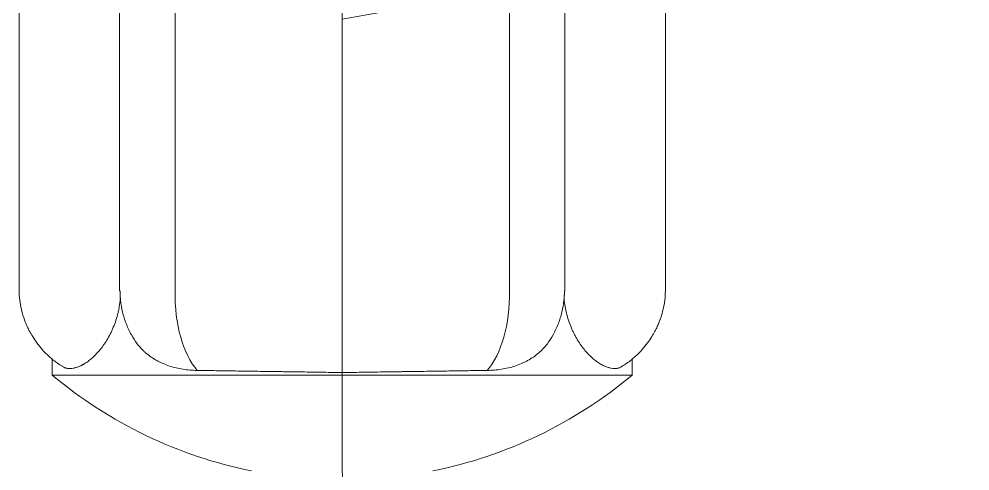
# Model space of a CAD drawing. Header units: inches. Extents: x 21126 to 21898, y -6726 to -5634.
# Drawn here: x 21640.9 to 21710.1, y -6573.3 to -6540.4 of the extents above; entities that cross this region are included whole.
import ezdxf

# ---------------------------------------------------------------- set-up
doc = ezdxf.new("R2010")
doc.units = ezdxf.units.IN
doc.header["$LTSCALE"] = 4.84
doc.header["$MEASUREMENT"] = 0
doc.linetypes.add('CENTER', pattern=[0.6, 0.375, -0.075, 0.075, -0.075])
doc.layers.get('0').update_dxf_attribs({"linetype": 'CONTINUOUS', "lineweight": 13})

msp = doc.modelspace()

# ---------------------------------------------------------------- linework, layer by layer
at = {"ltscale": 0.5}
for p, q in [((21640.901, -6483.814), (21640.901, -6560.023)), ((21648.217, -6483.687), (21648.217, -6560.15)), ((21676.566, -6560.162), (21676.566, -6483.675)), ((21680.596, -6560.15), (21680.596, -6483.687)), ((21687.911, -6560.023), (21687.911, -6483.814)), ((21652.246, -6560.162), (21652.246, -6534.872)), ((21664.406, -6542.419), (21664.406, -6539.919)), ((21664.406, -6540.419), (21667.136, -6539.937)), ((21664.406, -6560.317), (21664.406, -6540.419)), ((21664.406, -6560.317), (21664.406, -6542.419)), ((21643.317, -6565.108), (21643.317, -6566.286)), ((21685.495, -6566.286), (21685.495, -6565.108)), ((21664.406, -6566.097), (21664.406, -6566.286)), ((21664.406, -6566.286), (21664.406, -6566.097)), ((21664.406, -6566.286), (21643.317, -6566.286)), ((21664.406, -6573.251), (21664.406, -6566.286)), ((21664.406, -6566.286), (21685.495, -6566.286)), ((21664.406, -6566.286), (21664.406, -6573.251))]:
    msp.add_line(p, q, dxfattribs=at)
for start, end in [(230.20783, 258.44561), (281.55439, 309.79217)]:
    msp.add_arc((21664.406, -6540.968), 32.951, start, end, dxfattribs=at)
for centre, major_axis, start_param, end_param in [((21655.522, -6560.162), (0.115, 6.599), 1.579459, 2.646033), ((21673.291, -6560.162), (0.115, -6.599), 0.495559, 1.562134)]:
    msp.add_ellipse(centre, major_axis=major_axis, ratio=0.496276, start_param=start_param, end_param=end_param, dxfattribs=at)
at = {"color": 1, "linetype": 'CENTER'}
msp.add_spline([(21664.406, -6573.251), (21672.474, -6607.527), (21696.26, -6624.872), (21733.06, -6611.227), (21746.807, -6557.476), (21746.807, -6524.77), (21753.62, -6485.482)], degree=3, dxfattribs=at)
at = {"ltscale": 0.5}
for points, knots in [([(21640.908, -6560.023), (21640.905, -6560.237), (21640.921, -6560.682), (21641.021, -6561.324), (21641.169, -6561.907), (21641.332, -6562.377), (21641.495, -6562.755), (21641.674, -6563.114), (21641.904, -6563.514), (21642.208, -6563.965), (21642.603, -6564.454), (21643.105, -6564.956), (21643.597, -6565.362), (21643.937, -6565.568), (21644.055, -6565.633)], [0, 0, 0, 0, 0.094296, 0.19809, 0.287759, 0.361896, 0.419753, 0.475766, 0.543531, 0.623776, 0.716795, 0.822444, 0.940087, 1, 1, 1, 1]), ([(21684.758, -6565.633), (21684.875, -6565.568), (21685.215, -6565.362), (21685.707, -6564.956), (21686.209, -6564.454), (21686.604, -6563.965), (21686.909, -6563.514), (21687.138, -6563.114), (21687.318, -6562.755), (21687.48, -6562.377), (21687.644, -6561.907), (21687.792, -6561.324), (21687.891, -6560.682), (21687.908, -6560.237), (21687.904, -6560.023)], [0, 0, 0, 0, 0.059916, 0.177559, 0.283207, 0.376225, 0.45647, 0.524235, 0.580248, 0.638105, 0.712242, 0.80191, 0.905704, 1, 1, 1, 1]), ([(21644.048, -6565.646), (21644.057, -6565.652), (21644.066, -6565.658), (21644.128, -6565.697), (21644.184, -6565.724), (21644.258, -6565.75), (21644.273, -6565.755), (21644.303, -6565.764), (21644.319, -6565.768), (21644.365, -6565.78), (21644.397, -6565.786), (21644.494, -6565.8), (21644.561, -6565.804), (21644.7, -6565.8), (21644.844, -6565.785), (21644.998, -6565.748), (21645.156, -6565.699), (21645.238, -6565.668), (21645.364, -6565.613), (21645.407, -6565.593), (21645.472, -6565.56), (21645.494, -6565.549), (21645.538, -6565.525), (21645.56, -6565.513), (21645.671, -6565.45), (21645.76, -6565.394), (21645.942, -6565.267), (21646.034, -6565.197), (21646.219, -6565.043), (21646.312, -6564.959), (21646.498, -6564.776), (21646.592, -6564.676), (21646.78, -6564.461), (21646.872, -6564.346), (21647.052, -6564.104), (21647.141, -6563.975), (21647.313, -6563.703), (21647.396, -6563.56), (21647.497, -6563.371), (21647.517, -6563.333), (21647.556, -6563.255), (21647.576, -6563.216), (21647.634, -6563.097), (21647.671, -6563.016), (21647.778, -6562.77), (21647.845, -6562.6), (21647.966, -6562.251), (21648.021, -6562.071), (21648.094, -6561.792), (21648.117, -6561.697), (21648.149, -6561.553), (21648.159, -6561.505), (21648.173, -6561.432), (21648.178, -6561.408), (21648.187, -6561.359), (21648.227, -6561.138), (21648.257, -6560.916), (21648.276, -6560.717)], [0, 0, 0, 0, 0.008868, 0.008868, 0.061033, 0.061033, 0.074074, 0.074074, 0.087115, 0.087115, 0.113198, 0.113198, 0.165363, 0.165363, 0.217527, 0.269692, 0.269692, 0.321857, 0.321857, 0.347939, 0.347939, 0.360981, 0.360981, 0.374022, 0.374022, 0.426187, 0.426187, 0.478352, 0.478352, 0.530516, 0.530516, 0.582681, 0.582681, 0.634846, 0.634846, 0.687011, 0.687011, 0.739176, 0.739176, 0.752217, 0.752217, 0.765258, 0.765258, 0.791341, 0.791341, 0.843505, 0.843505, 0.89567, 0.89567, 0.921753, 0.921753, 0.934794, 0.934794, 0.941315, 0.941315, 0.947835, 1, 1, 1, 1]), ([(21648.247, -6560.15), (21648.246, -6560.15), (21648.245, -6560.15), (21648.242, -6560.15), (21648.239, -6560.15), (21648.235, -6560.15), (21648.232, -6560.15), (21648.23, -6560.15), (21648.227, -6560.15), (21648.225, -6560.15), (21648.223, -6560.15), (21648.221, -6560.15), (21648.22, -6560.15), (21648.219, -6560.15), (21648.218, -6560.15), (21648.217, -6560.15), (21648.217, -6560.15), (21648.217, -6560.15), (21648.217, -6560.15)], [0, 0, 0, 0, 0.007692, 0.07544, 0.14316, 0.210851, 0.278512, 0.346145, 0.413749, 0.481325, 0.548871, 0.616388, 0.683877, 0.751337, 0.818767, 0.886169, 0.953542, 1, 1, 1, 1]), ([(21648.252, -6560.151), (21648.249, -6560.39), (21648.273, -6560.909), (21648.414, -6561.713), (21648.675, -6562.549), (21649.033, -6563.324), (21649.336, -6563.79), (21649.49, -6563.998)], [0, 0, 0, 0, 0.173854, 0.379739, 0.593114, 0.812423, 1, 1, 1, 1]), ([(21664.406, -6560.317), (21664.406, -6560.468), (21664.406, -6560.768), (21664.406, -6561.217), (21664.406, -6561.662), (21664.406, -6562.1), (21664.406, -6562.529), (21664.406, -6562.95), (21664.406, -6563.358), (21664.406, -6563.75), (21664.406, -6564.127), (21664.406, -6564.487), (21664.406, -6564.827), (21664.406, -6565.145), (21664.406, -6565.442), (21664.406, -6565.715), (21664.406, -6565.931), (21664.406, -6566.052), (21664.406, -6566.097)], [0, 0, 0, 0, 0.064036, 0.128073, 0.192109, 0.256146, 0.320182, 0.384218, 0.448255, 0.512291, 0.576327, 0.640364, 0.7044, 0.768437, 0.832473, 0.896509, 0.960546, 1, 1, 1, 1]), ([(21664.406, -6566.097), (21664.406, -6566.052), (21664.406, -6565.931), (21664.406, -6565.715), (21664.406, -6565.442), (21664.406, -6565.145), (21664.406, -6564.827), (21664.406, -6564.487), (21664.406, -6564.127), (21664.406, -6563.75), (21664.406, -6563.358), (21664.406, -6562.95), (21664.406, -6562.529), (21664.406, -6562.1), (21664.406, -6561.662), (21664.406, -6561.217), (21664.406, -6560.768), (21664.406, -6560.468), (21664.406, -6560.317)], [0, 0, 0, 0, 0.039454, 0.103491, 0.167527, 0.231563, 0.2956, 0.359636, 0.423673, 0.487709, 0.551745, 0.615782, 0.679818, 0.743854, 0.807891, 0.871927, 0.935964, 1, 1, 1, 1]), ([(21679.323, -6563.998), (21679.476, -6563.791), (21679.779, -6563.324), (21680.137, -6562.549), (21680.398, -6561.713), (21680.539, -6560.909), (21680.563, -6560.39), (21680.561, -6560.151)], [0, 0, 0, 0, 0.187691, 0.406969, 0.620314, 0.82617, 1, 1, 1, 1]), ([(21680.537, -6560.717), (21680.555, -6560.916), (21680.585, -6561.138), (21680.625, -6561.359), (21680.635, -6561.408), (21680.639, -6561.432), (21680.654, -6561.505), (21680.664, -6561.553), (21680.695, -6561.697), (21680.718, -6561.792), (21680.791, -6562.071), (21680.846, -6562.251), (21680.968, -6562.6), (21681.034, -6562.77), (21681.142, -6563.016), (21681.179, -6563.097), (21681.237, -6563.216), (21681.256, -6563.255), (21681.296, -6563.333), (21681.316, -6563.371), (21681.416, -6563.56), (21681.5, -6563.703), (21681.672, -6563.975), (21681.76, -6564.104), (21681.941, -6564.346), (21682.033, -6564.461), (21682.22, -6564.676), (21682.314, -6564.776), (21682.501, -6564.959), (21682.594, -6565.043), (21682.779, -6565.197), (21682.871, -6565.267), (21683.052, -6565.394), (21683.142, -6565.45), (21683.253, -6565.513), (21683.275, -6565.525), (21683.319, -6565.549), (21683.341, -6565.56), (21683.406, -6565.593), (21683.448, -6565.613), (21683.574, -6565.668), (21683.656, -6565.699), (21683.815, -6565.748), (21683.969, -6565.785), (21684.113, -6565.8), (21684.252, -6565.804), (21684.319, -6565.8), (21684.416, -6565.786), (21684.447, -6565.78), (21684.494, -6565.768), (21684.509, -6565.764), (21684.539, -6565.755), (21684.554, -6565.75), (21684.628, -6565.724), (21684.684, -6565.697), (21684.747, -6565.658), (21684.756, -6565.652), (21684.764, -6565.646)], [0, 0, 0, 0, 0.052165, 0.058685, 0.058685, 0.065206, 0.065206, 0.078247, 0.078247, 0.10433, 0.10433, 0.156495, 0.156495, 0.208659, 0.208659, 0.234742, 0.234742, 0.247783, 0.247783, 0.260824, 0.260824, 0.312989, 0.312989, 0.365154, 0.365154, 0.417319, 0.417319, 0.469484, 0.469484, 0.521648, 0.521648, 0.573813, 0.573813, 0.625978, 0.625978, 0.639019, 0.639019, 0.652061, 0.652061, 0.678143, 0.678143, 0.730308, 0.730308, 0.782473, 0.834637, 0.834637, 0.886802, 0.886802, 0.912885, 0.912885, 0.925926, 0.925926, 0.938967, 0.938967, 0.991132, 0.991132, 1, 1, 1, 1]), ([(21649.483, -6564.003), (21649.566, -6564.108), (21649.653, -6564.209), (21649.801, -6564.369), (21649.891, -6564.46), (21649.984, -6564.547), (21650.046, -6564.604), (21650.078, -6564.632), (21650.238, -6564.77), (21650.371, -6564.873), (21650.644, -6565.062), (21650.785, -6565.149), (21651.004, -6565.269), (21651.078, -6565.308), (21651.19, -6565.362), (21651.228, -6565.38), (21651.304, -6565.415), (21651.342, -6565.432), (21651.533, -6565.514), (21651.688, -6565.572), (21652.004, -6565.675), (21652.165, -6565.719), (21652.491, -6565.796), (21652.657, -6565.828), (21652.993, -6565.88), (21653.163, -6565.9), (21653.509, -6565.929), (21653.685, -6565.938), (21653.863, -6565.94)], [0, 0, 0, 0, 0.079307, 0.079307, 0.130457, 0.156032, 0.156032, 0.181607, 0.181607, 0.283906, 0.283906, 0.386205, 0.386205, 0.437355, 0.437355, 0.462929, 0.462929, 0.488504, 0.488504, 0.590803, 0.590803, 0.693102, 0.693102, 0.795402, 0.795402, 0.897701, 0.897701, 1, 1, 1, 1]), ([(21674.949, -6565.94), (21675.128, -6565.938), (21675.303, -6565.929), (21675.649, -6565.9), (21675.82, -6565.88), (21676.156, -6565.828), (21676.322, -6565.796), (21676.648, -6565.719), (21676.808, -6565.675), (21677.124, -6565.572), (21677.28, -6565.514), (21677.471, -6565.432), (21677.509, -6565.415), (21677.585, -6565.38), (21677.623, -6565.362), (21677.735, -6565.308), (21677.809, -6565.269), (21678.027, -6565.149), (21678.168, -6565.062), (21678.442, -6564.873), (21678.574, -6564.77), (21678.734, -6564.632), (21678.766, -6564.604), (21678.829, -6564.547), (21678.922, -6564.46), (21679.011, -6564.369), (21679.16, -6564.21), (21679.246, -6564.109), (21679.33, -6564.003)], [0, 0, 0, 0, 0.102312, 0.102312, 0.204625, 0.204625, 0.306937, 0.306937, 0.409249, 0.409249, 0.511561, 0.511561, 0.537139, 0.537139, 0.562717, 0.562717, 0.613874, 0.613874, 0.716186, 0.716186, 0.818498, 0.818498, 0.844076, 0.844076, 0.869654, 0.92081, 0.92081, 1, 1, 1, 1]), ([(21653.863, -6565.94), (21654.263, -6565.946), (21655.075, -6565.958), (21656.326, -6565.977), (21657.613, -6565.996), (21658.493, -6566.009), (21659.163, -6566.019), (21659.387, -6566.022), (21659.726, -6566.027), (21659.84, -6566.029), (21660.067, -6566.032), (21660.18, -6566.034), (21660.748, -6566.043), (21661.203, -6566.049), (21662.115, -6566.063), (21663.029, -6566.076), (21663.946, -6566.09), (21664.406, -6566.097)], [0, 0, 0, 0, 0.125, 0.25, 0.375, 0.5, 0.5, 0.5625, 0.5625, 0.59375, 0.59375, 0.625, 0.625, 0.75, 0.75, 0.875, 1, 1, 1, 1]), ([(21664.406, -6566.097), (21664.866, -6566.09), (21665.784, -6566.076), (21666.698, -6566.063), (21667.61, -6566.049), (21668.065, -6566.043), (21668.632, -6566.034), (21668.746, -6566.032), (21668.973, -6566.029), (21669.086, -6566.027), (21669.425, -6566.022), (21669.65, -6566.019), (21670.319, -6566.009), (21671.2, -6565.996), (21672.486, -6565.977), (21673.738, -6565.958), (21674.549, -6565.946), (21674.949, -6565.94)], [0, 0, 0, 0, 0.125, 0.25, 0.25, 0.375, 0.375, 0.40625, 0.40625, 0.4375, 0.4375, 0.5, 0.5, 0.625, 0.75, 0.875, 1, 1, 1, 1])]:
    msp.add_open_spline(points, degree=3, knots=knots, dxfattribs=at)
for points in [[(21648.248, -6560.15), (21648.248, -6560.339), (21648.257, -6560.528), (21648.276, -6560.717)], [(21680.564, -6560.15), (21680.564, -6560.339), (21680.555, -6560.528), (21680.537, -6560.717)]]:
    msp.add_open_spline(points, degree=3, dxfattribs=at)

doc.saveas('drawing.dxf')
